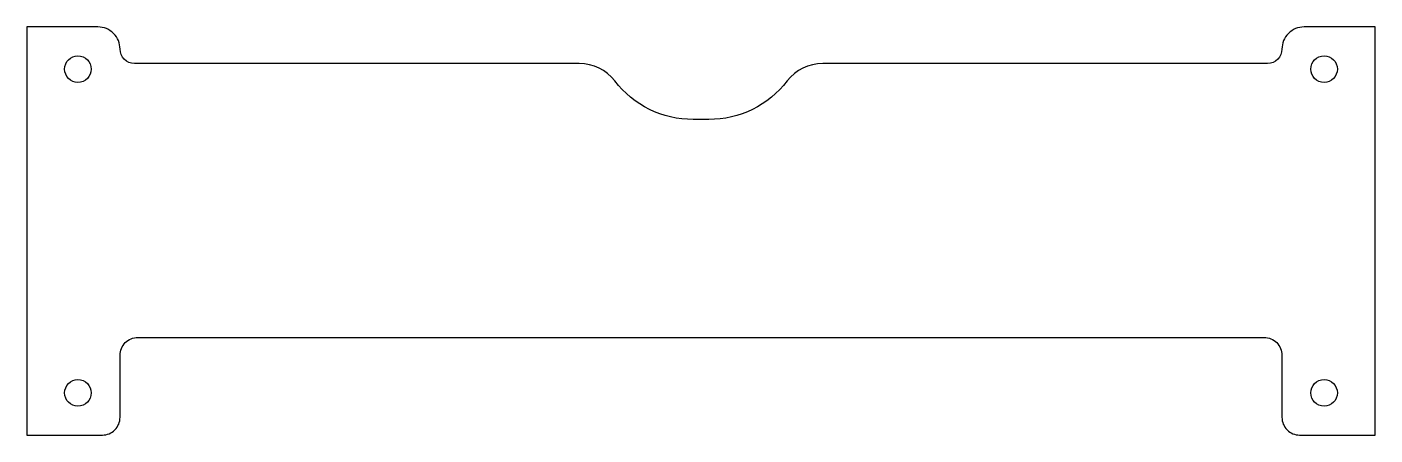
# Model space of a CAD drawing. Header units: millimetres. Extents: x -76 to 76, y -6 to 40.
import ezdxf

# ---------------------------------------------------------------- set-up
doc = ezdxf.new("R2010")
doc.units = ezdxf.units.MM
doc.layers.get('0').update_dxf_attribs({"linetype": 'CONTINUOUS'})

msp = doc.modelspace()

# ---------------------------------------------------------------- linework, layer by layer
msp.add_lwpolyline([(0.88, 29.57), (-0.88, 29.57, -0.232313), (-9.72, 33.91, 0.232313), (-13.73, 35.88), (-63.88, 35.88, -0.414214), (-65.5, 37.5, 0.414214), (-68, 40), (-76, 40), (-76, -6), (-67.5, -6, 0.414214), (-65.5, -4), (-65.5, 3, -0.414214), (-63.5, 5), (63.5, 5, -0.414214), (65.5, 3), (65.5, -4, 0.414214), (67.5, -6), (76, -6), (76, 40), (68, 40, 0.414214), (65.5, 37.5, -0.414214), (63.88, 35.88), (13.73, 35.88, 0.232313), (9.72, 33.91, -0.232313)], format="xyb", close=True)
for centre in [(-70.25, 35.25), (70.25, 35.25), (-70.25, -1.25), (70.25, -1.25)]:
    msp.add_circle(centre, 1.5)

doc.saveas('drawing.dxf')
